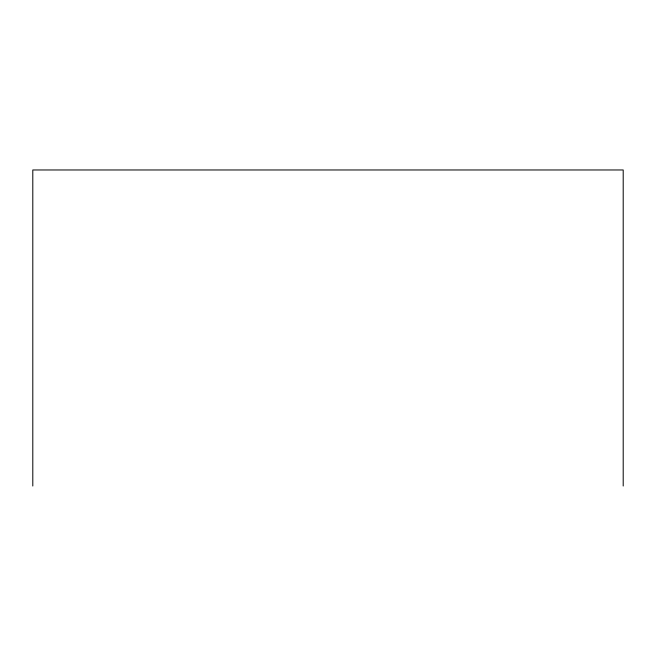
<?xml version="1.0" encoding="UTF-8"?>
<svg xmlns="http://www.w3.org/2000/svg" width="656" height="656" viewBox="0 0 656 656"><rect width="100%" height="100%" fill="white"/><g stroke="black" fill="none" stroke-linecap="round" stroke-linejoin="round"><path stroke-width="0.98" d="M623.2 486.03L623.2 169.97L32.8 169.97L32.8 486.03"/></g></svg>
